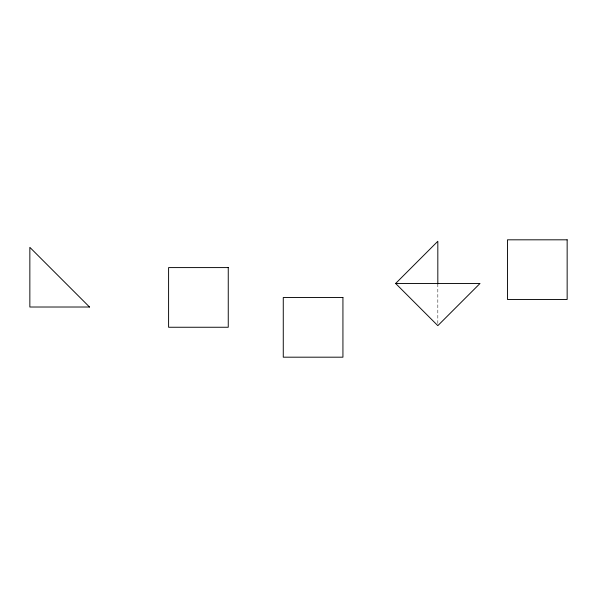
<?xml version="1.0" encoding="UTF-8"?>
<svg xmlns="http://www.w3.org/2000/svg" width="597" height="597" viewBox="0 0 597 597"><rect width="100%" height="100%" fill="white"/><g stroke="black" fill="none" stroke-linecap="round" stroke-linejoin="round"><path stroke-width="0.45" stroke-dasharray="2.98 2.24" d="M437.825 283.926L437.825 323.79"/><path stroke-width="0.9" d="M395.639 283.463L480.018 283.463L437.825 325.649L395.639 283.463L437.825 241.27L437.825 283.926M567.15 239.815L507.487 239.815L507.487 299.478L567.15 299.478L567.15 239.815M228.255 267.59L168.593 267.59L168.593 327.253L228.255 327.253L228.255 267.59M342.932 297.522L283.269 297.522L283.269 357.185L342.932 357.185L342.932 297.522M89.513 307.015L29.85 307.015L29.85 247.352L89.513 307.015"/></g></svg>
